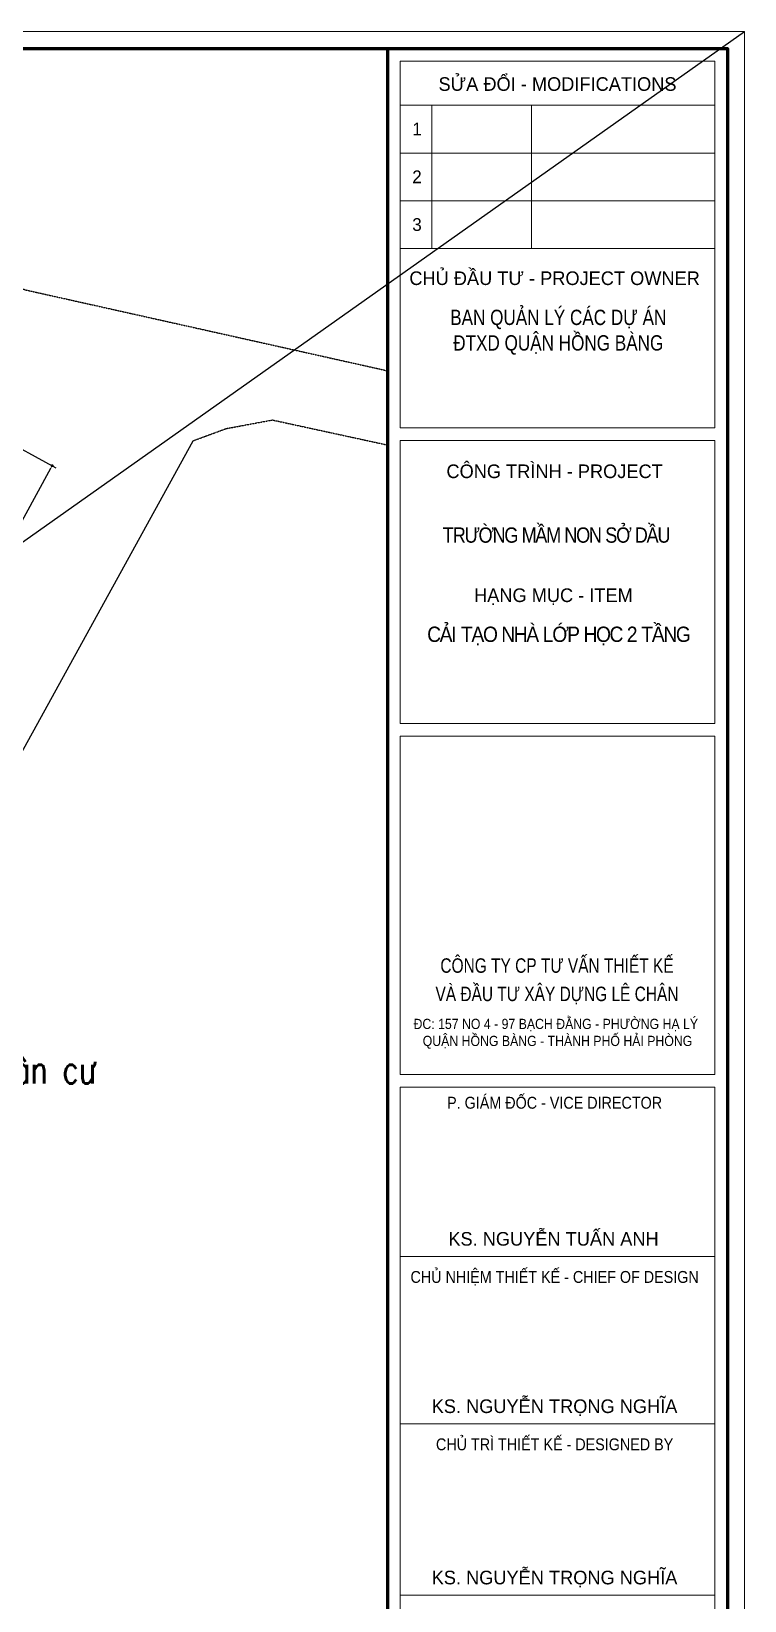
# Model space of a CAD drawing. Header units: millimetres. Extents: x -1055201 to -457681, y -323938 to 182808.
# Drawn here: x -576358 to -551201, y 127460 to 182808 of the extents above; entities that cross this region are included whole.
import ezdxf
from ezdxf.enums import TextEntityAlignment as Align
from ezdxf.xclip import XClip

# ---------------------------------------------------------------- set-up
doc = ezdxf.new("R2010")
doc.units = ezdxf.units.MM
doc.header["$LTSCALE"] = 5
doc.header["$XCLIPFRAME"] = 0
doc.linetypes.add('CENTER2', pattern=[28.575, 19.05, -3.175, 3.175, -3.175])
doc.linetypes.add('DASHED2', pattern=[0.375, 0.25, -0.125])
doc.layers.get('0').update_dxf_attribs({"linetype": 'CENTER2'})
for name, color, linetype, lineweight in [('08. Net Text', 3, 'Continuous', 13), ('Khungten_LCDI', 7, 'Continuous', 25), ('LC Dim', 8, 'Continuous', 18), ('LC Net thay', 7, 'Continuous', 25), ('LC Text1', 3, 'Continuous', 20)]:
    doc.layers.add(name, color=color, linetype=linetype, lineweight=lineweight)
for name, color, linetype in [('BOVIA', 1, 'Continuous'), ('diavat', 9, 'Continuous'), ('KYHIEU', 7, 'Continuous'), ('NHA', 2, 'Continuous'), ('TEXT', 42, 'Continuous')]:
    doc.layers.add(name, color=color, linetype=linetype)
doc.layers.add('KCS_Plotter', color=11, linetype='Continuous', plot=False)
doc.styles.add('HOATBIF', font='hoatbif.shx', dxfattribs={"width": 0.75})
doc.styles.add('Khungten', font='VHAVAN.TTF', dxfattribs={"width": 0.9, "height": 5000})
doc.styles.add('simli', font='vnsimli.shx', dxfattribs={"height": 2})
doc.styles.add('Text Khung Ten', font='VHAVAN.TTF')
doc.styles.add('Title', font='VHBLACK.TTF')
doc.styles.add('VnArialH', font='VHARIAL.TTF')
doc.styles.add('VnAvantH', font='VHAVANB.TTF', dxfattribs={"width": 0.6})
doc.dimstyles.new('Copy of 1-110', dxfattribs={"dimscale": 110, "dimtxt": 2.5, "dimasz": 0.35, "dimexe": 0.5, "dimexo": 0, "dimgap": 0.8, "dimtad": 1, "dimdec": 0, "dimzin": 0, "dimdsep": 46, "dimtxsty": 'HOATBIF', "dimblk1": 'DOT', "dimblk2": 'DOT', "dimsah": 1, "dimcen": -1, "dimdle": 1, "dimclrd": 256, "dimclre": 256, "dimclrt": 4, "dimadec": 3, "dimazin": 2, "dimtfac": 0.333333, "dimtdec": 0, "dimtix": 1, "dimtmove": 2, "dimatfit": 3, "dimldrblk": 'DOT', "dimfxl": 1, "dimtvp": 0.833333, "dimtolj": 1, "dimtzin": 0, "dimarcsym": 0})

# ---------------------------------------------------------------- blocks, each defined once
blk = doc.blocks.new('Nen ht')
at = {"layer": 'BOVIA', "color": 250, "elevation": -2370, "flags": 128}
blk.add_lwpolyline([(48244, 8450), (43800, 10662), (43525, 11069), (43430, 11574), (65976, 52541)], dxfattribs=at)
at = {"layer": 'diavat', "color": 250, "linetype": 'DASHED2', "ltscale": 3}
for points, elevation in [([(26595, 71172), (51302, 61241), (60061, 57865), (73560, 54850)], 122), ([(65976, 52541), (67138, 52972), (68774, 53276), (73277, 52298)], -2370)]:
    blk.add_lwpolyline(points, dxfattribs=dict(at, elevation=elevation))
at = {"layer": 'KYHIEU', "color": 250, "lineweight": 0, "style": 'VnArialH', "width": 0.6}
for tag, p in [('DC-02', (-46804, -9650, -10682)), ('2.478', (-46804, -10928, -10682))]:
    blk.add_attdef(tag, text='', height=756, dxfattribs=at).set_placement(p, align=Align.CENTER)
at = {"layer": 'TEXT', "color": 250, "style": 'simli', "width": 0.75}
blk.add_text('khu d©n c\xad', height=1000, dxfattribs=at).set_placement((59649, 29870, -2370), align=Align.CENTER)
blk = doc.blocks.new('lcdi fix')
at = {"layer": 'Defpoints', "lineweight": 0}
blk.add_lwpolyline([(-1200, -14850), (-1200, 14850), (40800, 14850), (40800, -14850)], close=True, dxfattribs=at)
at = {"layer": 'Khungten_LCDI', "color": 5, "lineweight": 60}
blk.add_line((36600, 14650), (36600, -14650), dxfattribs=at)
at = {"layer": 'Khungten_LCDI', "color": 5, "lineweight": 25}
blk.add_line((40600, -14650), (40600, 14650), dxfattribs=at)
at = {"layer": 'Khungten_LCDI', "color": 9, "lineweight": 15}
for p, q in [((36750, 13981), (40450, 13981)), ((37123, 13981), (37123, 12297)), ((38293, 13981), (38293, 12297)), ((36750, 13420), (40450, 13420)), ((36750, 12858), (40450, 12858)), ((36750, 12297), (40450, 12297))]:
    blk.add_line(p, q, dxfattribs=at)
at = {"layer": 'Khungten_LCDI', "color": 5, "lineweight": 60}
blk.add_lwpolyline([(0, -14650), (0, 14650), (40600, 14650), (40600, -14650)], close=True, dxfattribs=at)
at = {"layer": 'Khungten_LCDI', "color": 9, "lineweight": 15}
for points in [[(36750, 10190), (40450, 10190), (40450, 14500), (36750, 14500)], [(36750, 6712), (40450, 6712), (40450, 10040), (36750, 10040)], [(36750, 2587), (40450, 2587), (40450, 6562), (36750, 6562)], [(36750, 446), (40450, 446), (40450, 2437), (36750, 2437)], [(36750, -1522), (40450, -1522), (40450, 446), (36750, 446)], [(36750, -1522), (40450, -1522), (40450, -3535), (36750, -3535)], [(36750, -1522), (40450, -1522), (40450, -3535), (36750, -3535)], [(36750, -5526), (40450, -5526), (40450, -3535), (36750, -3535)]]:
    blk.add_lwpolyline(points, close=True, dxfattribs=at)
at = {"color": 7}
for s, style, p in [('söa ®æi - modifications', 'Khungten', (38600, 14151)), ('chñ ®Çu t\xad - project owner', 'Khungten', (38566, 11868)), ('c«ng tr×nh - PROJECT', 'Khungten', (38566, 9598)), ('h¹ng môc - item', 'Khungten', (38552, 8141)), ('ks. nguyÔn tuÊn anh', 'VnAvantH', (38553, 574)), ('ks. nguyÔn träng nghÜa', 'VnAvantH', (38565, -1394)), ('ks. nguyÔn träng nghÜa', 'VnAvantH', (38565, -3408))]:
    blk.add_text(s, height=160, dxfattribs=dict(at, style=style)).set_placement(p, align=Align.CENTER)
for s, height, style, width, p in [('c«ng ty cp t\xad vÊn thiÕt kÕ', 170, 'Title', 0.8, (38594, 3782)), ('vµ ®Çu t\xad x©y dùng lª ch©n', 170, 'Title', 0.8, (38594, 3449)), ('P. gi¸m ®èc - VICE director', 140, 'Khungten', 0.9, (38566, 2184)), ('chñ nhiÖm thiÕt kÕ - chief of design', 140, 'Khungten', 0.9, (38566, 136)), ('chñ tr× thiÕt kÕ - designed by', 140, 'Khungten', 0.9, (38566, -1832))]:
    blk.add_text(s, height=height, dxfattribs=dict(at, style=style, width=width)).set_placement(p, align=Align.CENTER)
at = {"color": 4, "char_height": 180, "attachment_point": 5, "style": 'Khungten'}
for s, insert, width in [('{\\f.VnArialH|b0|i0|c0|p34;\\W0.8;ban qu¶n lý c¸c dù ¸n \\P®txd quËn hång bµng}', (38609, 11313), 3619.87), ('{\\f.VnArialH|b0|i0|c0|p34;\\W0.85;\\T0.9;tr\xadêng mÇm non së dÇu}', (38582, 8927), 3712.56), ('{\\f.VnArialH|b0|i0|c0|p34;\\T0.9;c¶i t¹o nhµ líp häc 2 tÇng}', (38609, 7742), 3712.56)]:
    blk.add_mtext(s, dxfattribs=dict(at, insert=insert, width=width))
at = {"color": 7, "insert": (38600, 3241), "char_height": 120, "attachment_point": 2, "style": 'Khungten'}
blk.add_mtext_dynamic_manual_height_columns('®c: 157 no 4 - 97 b¹ch ®»ng - ph\xadêng h¹ lý   quËn hång bµng - thµnh phè h¶i phßng ', width=3421.65, gutter_width=25, heights=[0], dxfattribs=at)
at = {"color": 7, "style": 'Khungten', "width": 0.8}
for tag, p in [('REVISION', (39499, -10746)), ('NGAYHT', (39546, -11609))]:
    blk.add_attdef(tag, text='', height=200, dxfattribs=at).set_placement(p, align=Align.CENTER)
at = {"layer": '08. Net Text', "color": 7, "style": 'Text Khung Ten'}
blk.add_text('1', height=150, dxfattribs=at).set_placement((36892, 13627))
at = {"layer": '08. Net Text', "color": 7, "ltscale": 2, "style": 'Text Khung Ten'}
for s, p in [('2', (36892, 13065)), ('3', (36892, 12504))]:
    blk.add_text(s, height=150, dxfattribs=at).set_placement(p)
at = {"layer": 'LC Text1', "style": 'Title', "width": 3.882085}
for tag, p, p2 in [('TENBANVE1', (36913, -8886), (40339, -8886)), ('TENBANVE2', (36913, -9562), (40339, -9562))]:
    blk.add_attdef(tag, text='', height=250, dxfattribs=at).set_placement(p, p2, align=Align.FIT)
at = {"layer": 'LC Text1', "style": 'Title', "width": 0.7}
blk.add_attdef('SOBANVE', text='', height=250, dxfattribs=at).set_placement((39562, -13896), align=Align.CENTER)
blk = doc.blocks.new('DOT')
at = {"color": 0, "linetype": 'ByBlock'}
blk.add_line((-0.5, 0), (-1, 0), dxfattribs=at)
at = {"color": 0, "linetype": 'ByBlock', "const_width": 0.5}
blk.add_lwpolyline([(-0.25, 0, 1), (0.25, 0, 1)], format="xyb", close=True, dxfattribs=at)
blk = doc.blocks.new('*D117')
at = {"layer": 'Defpoints', "color": 0, "transparency": 16777216}
for p in [(-577564, 168550), (-575624, 167490), (-598980, 129511, -151)]:
    blk.add_point(p, dxfattribs=at)
at = {"layer": 'LC Dim', "lineweight": -2, "transparency": 16777216}
for p, q in [((-577564, 168550), (-575493, 167418)), ((-596924, 128508), (-575675, 167398)), ((-598980, 129511), (-596843, 128344))]:
    blk.add_line(p, q, dxfattribs=at)
at = {"layer": 'LC Dim', "lineweight": -2, "transparency": 16777216, "xscale": 105, "yscale": 105, "zscale": 105}
for p, rotation in [((-575624, 167490), 61.34759104076267), ((-596975, 128416), 241.3475910407627)]:
    blk.add_blockref('DOT', p, dxfattribs=dict(at, rotation=rotation))
at = {"layer": 'LC Dim', "color": 4, "transparency": 16777216, "insert": (-586839, 148248), "char_height": 750, "attachment_point": 5, "rotation": 61.3476, "style": 'HOATBIF'}
blk.add_mtext('\\A1;44.53', dxfattribs=at)
blk = doc.blocks.new('_Dot')
at = {"color": 0, "linetype": 'ByBlock', "lineweight": -2}
blk.add_line((-0.5, 0), (-1, 0), dxfattribs=at)
at = {"color": 0, "linetype": 'ByBlock', "const_width": 0.5}
blk.add_lwpolyline([(-0.25, 0, 1), (0.25, 0, 1)], format="xyb", close=True, dxfattribs=at)

msp = doc.modelspace()

# ---------------------------------------------------------------- linework, layer by layer
at = {"layer": 'KCS_Plotter'}
msp.add_line((-677200.628, 93707.828), (-551200.631, 182807.828), dxfattribs=at)

# ---------------------------------------------------------------- block references
at = {"layer": 'LC Net thay', "xscale": 3.000000000001631, "yscale": 3.000000000001631, "zscale": 3.000000000001631}
msp.add_blockref('lcdi fix', (-673600.628, 138257.828, -2329), dxfattribs=at)
at = {"layer": 'NHA'}
ref = msp.add_blockref('Nen ht', (-636631.619, 115826.356, 41.497), dxfattribs=at)
XClip(ref).set_block_clipping_path([(-36969.0091810265, -21518.5280143177), (72831.0680443905, 66381.4719856854)])

# ---------------------------------------------------------------- dimensions: what is measured, and where the dimension line sits
at = {"layer": 'LC Dim'}
dim = msp.add_linear_dim(base=(-575624.35, 167490.321), p1=(-598979.774, 129511.346, -150.838), p2=(-577563.67, 168549.976), angle=241.347591, dimstyle='Copy of 1-110', override={"dimscale": 300, "dimdec": 2, "dimlfac": 0.001}, dxfattribs=at)
dim.commit()
dim.dimension.update_dxf_attribs({"geometry": '*D117', "text_midpoint": (-586839.284, 148247.97)})

doc.saveas('drawing.dxf')
